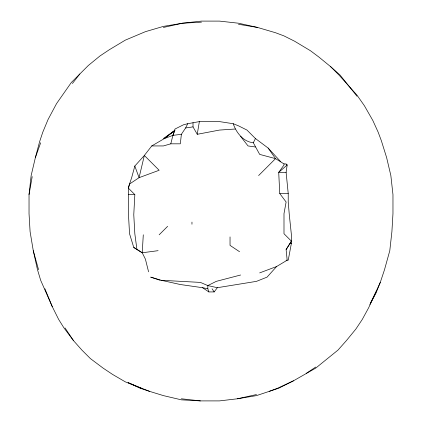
<?xml version="1.0" encoding="UTF-8"?>
<svg xmlns="http://www.w3.org/2000/svg" width="422" height="422" viewBox="0 0 422 422"><rect width="100%" height="100%" fill="white"/><g stroke="black" fill="none" stroke-linecap="round" stroke-linejoin="round"><path stroke-width="0.63" d="M163.388 138.532L173.969 131.126L164.448 138.532L151.756 145.938L144.35 155.46L159.157 170.266L139.06 177.673L129.543 184.018L128.483 188.249L134.829 194.605L133.774 214.703L134.829 233.741L136.944 249.608L142.235 252.783L145.405 259.14L148.581 271.831M158.102 250.668L142.235 252.783L143.29 234.801M330.547 66.592L339.008 75.058L356.991 95.156L364.397 105.732L372.858 120.539L378.159 132.186L381.33 140.647L386.621 157.575L390.851 175.557L392.966 194.605L392.966 213.643L391.906 231.625L389.791 250.668L384.505 269.716L380.275 282.408L368.628 307.796L362.282 319.433L355.936 328.96L346.415 340.596L337.953 350.118L315.74 368.1L293.517 380.792L278.71 388.208L256.492 395.609L237.444 398.785L219.461 400.9L200.424 400.9L181.381 399.84L163.388 395.609L149.641 391.379L125.308 381.852L112.605 374.446L103.089 368.1L90.392 358.579L81.931 350.118L73.47 340.596L63.949 327.905L58.658 319.433L52.307 306.736L40.67 280.292L37.495 269.716L33.264 250.668L30.089 231.625L29.034 213.643L29.034 194.605L31.149 175.557L35.379 157.575L39.61 141.708L42.786 132.186L48.071 119.484L56.543 103.617L71.355 82.459L88.277 65.537L99.914 56.005L109.435 49.659L125.308 40.137L145.405 31.676L163.388 26.391L182.431 23.215L201.479 21.1L219.461 21.1L238.504 23.215L257.552 27.446L275.534 32.737L283.995 35.907L294.572 41.198L310.439 50.719L318.911 57.065L330.547 66.592L340.069 75.058L356.991 96.211M280.825 161.805L268.128 148.053L255.437 138.532L246.965 130.071L238.504 125.84L233.213 123.715L219.461 121.599L199.363 121.599L187.727 123.715L185.611 127.956L181.381 134.301L180.315 143.823L170.794 143.823L163.388 145.938L151.756 145.938M286.111 260.195L288.226 260.195L291.402 243.262L291.402 234.801L289.286 214.703L288.226 202.011L288.226 193.545L286.111 172.382L287.171 164.976L286.111 163.921L283.995 163.921L275.534 158.63L259.667 154.399L253.321 142.763C243.346 141.776 236.241 132.682 233.213 123.715M235.328 129.011L219.461 130.071L197.248 134.301L199.363 121.599M29.034 194.605L32.204 176.612M170.794 143.823L172.909 135.362L175.024 129.011L183.496 124.78L187.727 123.715M134.829 166.036L139.06 177.673L144.35 155.46L134.829 166.036L131.659 177.673L128.483 187.189L128.483 214.703L129.543 233.741L133.774 247.492L136.944 249.608M35.379 157.575L40.67 142.763M172.909 135.362L175.024 130.071L164.448 138.532L172.909 135.362L181.381 134.301M380.275 282.408L376.034 292.989L369.862 304.447M253.321 142.763L255.437 138.532M259.667 272.892L276.589 266.54L287.171 260.195L286.111 249.608L291.402 241.147L283.995 233.741L283.995 213.643L286.111 202.011L279.765 193.545L278.71 172.382L283.995 164.976L283.995 163.921M370.621 302.753L376.034 291.929M286.111 249.608L291.402 241.147M160.218 280.292L150.696 277.122L161.273 280.292L180.315 284.523L202.539 287.698L208.885 291.929L214.17 291.929L217.346 287.698L256.492 281.353L267.073 277.122L276.589 266.54M72.41 83.519L79.816 73.998M159.157 234.801L167.624 226.34M258.612 175.557L275.534 158.63L268.128 148.053M306.208 373.386L315.74 367.04M293.517 380.792L277.65 388.208L269.189 391.379M240.619 275.007L216.291 281.353L207.824 285.583L200.424 282.408L161.273 280.292M163.388 27.446L182.431 23.215L201.479 22.16M237.444 398.785L256.492 394.554M185.611 127.956L193.018 126.895L197.248 134.301M286.111 172.382L278.71 172.382L287.171 164.976L286.111 164.448M279.765 193.545L288.226 193.545M128.483 194.605L134.829 194.605M290.341 243.262L291.402 243.262M181.381 398.785L200.424 400.9M255.437 146.993L248.03 145.938L240.619 136.417M238.504 24.276L257.552 27.446M202.539 287.698L207.824 288.759L208.885 291.929M217.346 287.698L207.824 285.583L207.824 288.759M149.641 391.379L140.12 388.208L128.161 382.68M128.146 382.612L141.175 388.208M133.774 247.492L135.889 248.553M239.559 251.723L230.037 245.377L230.037 236.916M136.944 249.254L142.235 252.783M212.055 288.759L214.17 291.929M65.009 327.905L73.47 340.596M44.901 288.759L52.307 306.736M33.264 250.668L38.555 269.716M193.018 122.654L193.018 126.895M191.963 222.109L191.963 224.224"/></g></svg>
